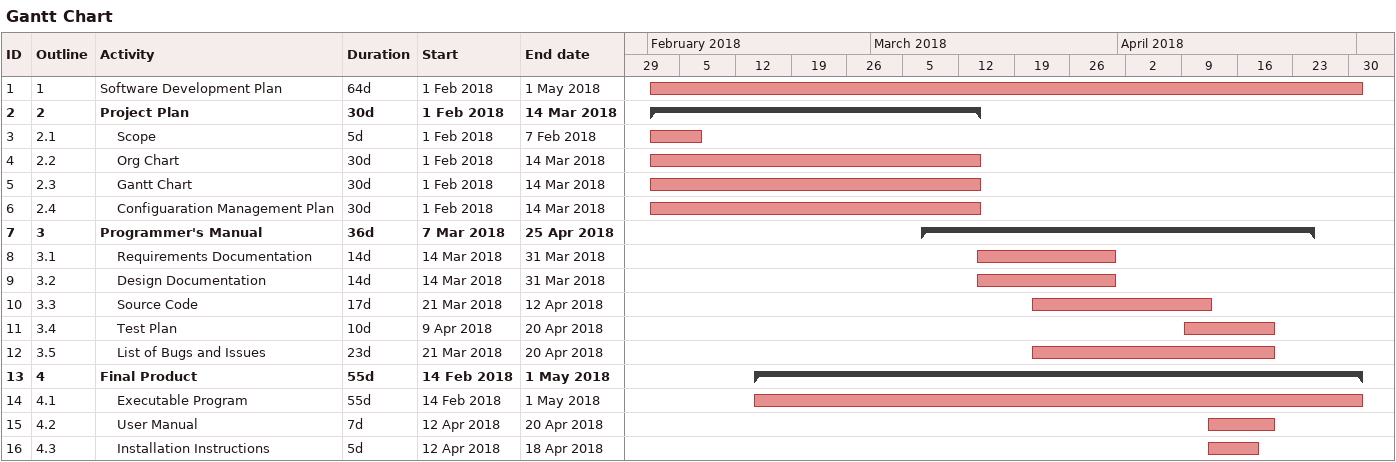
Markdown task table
Gantt Chart

| ID | WBS | Task | Duration | Start | Finish |
|---|---|---|---|---|---|
| 1 | 1 | Software Development Plan | 64d | 2018-02-01 | 2018-05-01 |
| 2 | 2 | **Project Plan** | 30d | 2018-02-01 | 2018-03-14 |
| 3 | 2.1 | Scope | 5d | 2018-02-01 | 2018-02-07 |
| 4 | 2.2 | Org Chart | 30d | 2018-02-01 | 2018-03-14 |
| 5 | 2.3 | Gantt Chart | 30d | 2018-02-01 | 2018-03-14 |
| 6 | 2.4 | Configuaration Management Plan | 30d | 2018-02-01 | 2018-03-14 |
| 7 | 3 | **Programmer's Manual** | 36d | 2018-03-07 | 2018-04-25 |
| 8 | 3.1 | Requirements Documentation | 14d | 2018-03-14 | 2018-03-31 |
| 9 | 3.2 | Design Documentation | 14d | 2018-03-14 | 2018-03-31 |
| 10 | 3.3 | Source Code | 17d | 2018-03-21 | 2018-04-12 |
| 11 | 3.4 | Test Plan | 10d | 2018-04-09 | 2018-04-20 |
| 12 | 3.5 | List of Bugs and Issues | 23d | 2018-03-21 | 2018-04-20 |
| 13 | 4 | **Final Product** | 55d | 2018-02-14 | 2018-05-01 |
| 14 | 4.1 | Executable Program | 55d | 2018-02-14 | 2018-05-01 |
| 15 | 4.2 | User Manual | 7d | 2018-04-12 | 2018-04-20 |
| 16 | 4.3 | Installation Instructions | 5d | 2018-04-12 | 2018-04-18 |
